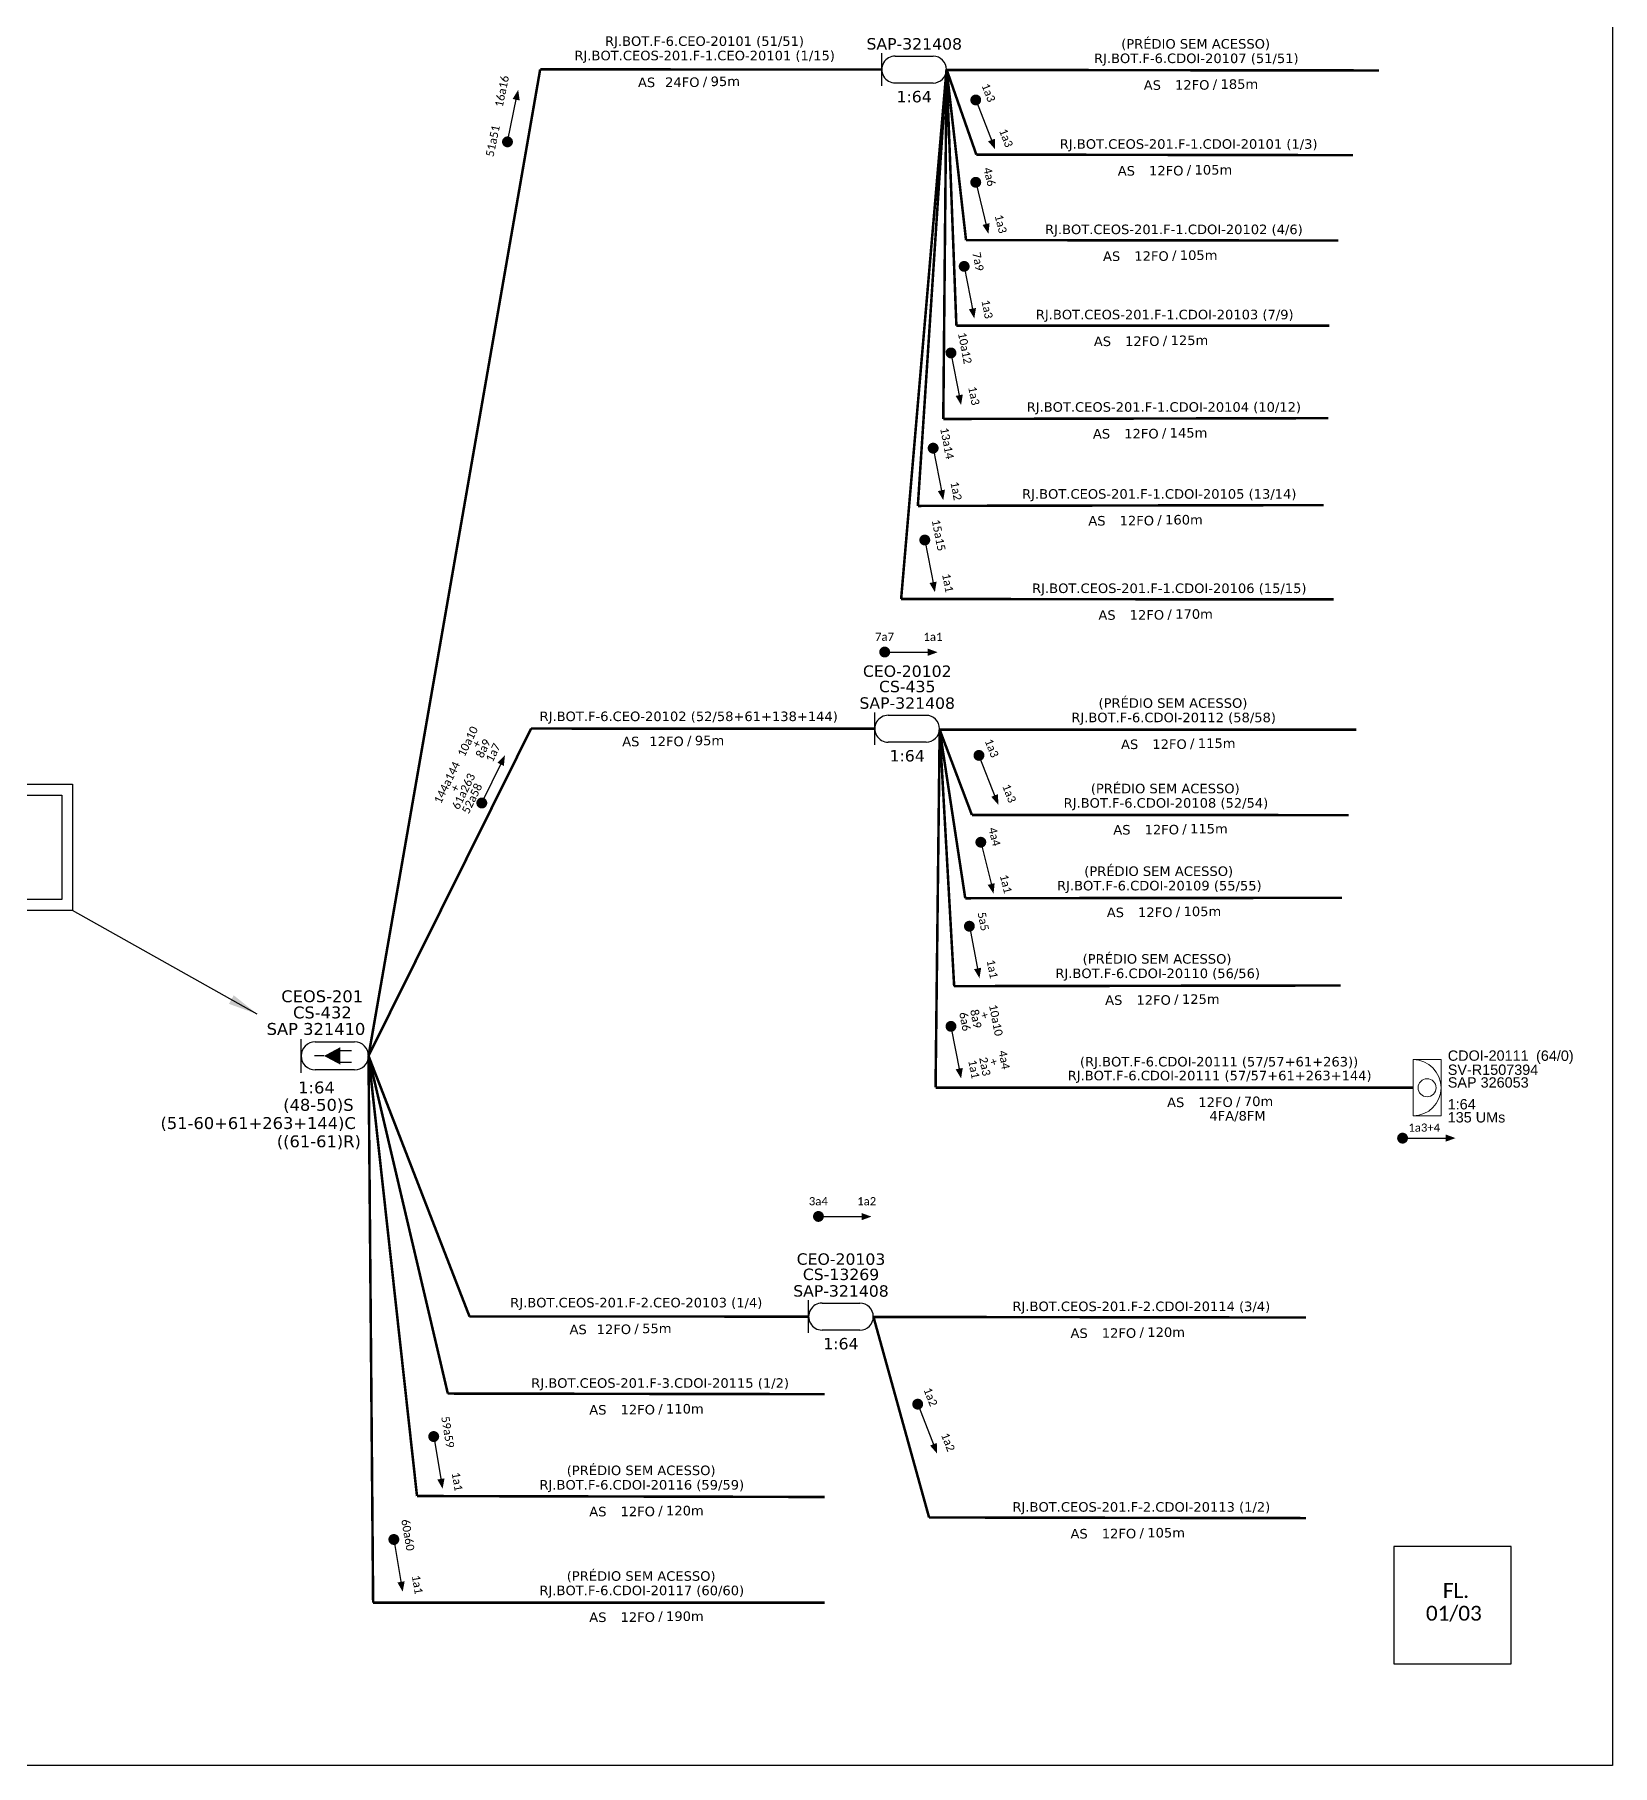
# Model space of a CAD drawing. Header units: inches. Extents: x -276 to 2427, y -126 to 468.
# Drawn here: x 246.2 to 565.1, y -126 to 223.8 of the extents above; entities that cross this region are included whole.
import ezdxf
from ezdxf.enums import TextEntityAlignment as Align

# ---------------------------------------------------------------- set-up
doc = ezdxf.new("R2010")
doc.units = ezdxf.units.IN
doc.header["$MEASUREMENT"] = 0
for name, color, linetype, lineweight in [("20.0-LEGENDA DOS CDO'S", 1, 'Continuous', 0), ('20.1-CDO_INTERIOR', 1, 'Continuous', 0), ('40.1-ETIQUETAS', 1, 'Continuous', 20)]:
    doc.layers.add(name, color=color, linetype=linetype, lineweight=lineweight)
for name, color, linetype in [('20.4-CEOS', 1, 'Continuous'), ('CAP a instalar', 1, 'Continuous'), ('SETA', 7, 'Continuous'), ('texto', 255, 'Continuous')]:
    doc.layers.add(name, color=color, linetype=linetype)
doc.styles.add('ARIAL', font='arial.ttf')
doc.styles.add('MtXpl_Calibri', font='calibri.ttf')
doc.styles.add('siredit', font='verdana.ttf')
doc.styles.add('WMF-Calibri0', font='calibri.ttf')
doc.linetypes.add('FENCELINE1', pattern='A,0.25,-0.1,[133,ltypeshp.shx,S=0.1,R=0,X=-0.1,Y=0],-0.1,1', length=1.45)
doc.dimstyles.get("Standard").update_dxf_attribs({"dimtxt": 0.18, "dimasz": 0.18, "dimexe": 0.18, "dimexo": 0.0625, "dimgap": 0.09, "dimtad": 0, "dimtih": 1, "dimtoh": 1, "dimdec": 4, "dimzin": 0, "dimdsep": 46, "dimtxsty": 'Standard', "dimcen": 0.09, "dimadec": 0, "dimazin": 0, "dimtfac": 1, "dimtdec": 4, "dimtofl": 0, "dimtmove": 0, "dimatfit": 3, "dimfxl": 0, "dimtolj": 1, "dimtzin": 0, "dimarcsym": 0})

# ---------------------------------------------------------------- blocks, each defined once
blk = doc.blocks.new('ETIQUETA_RS5F')
at = {"layer": '40.1-ETIQUETAS', "color": 0, "style": 'siredit'}
blk.add_text('/', height=1.5, dxfattribs=at).set_placement((1.58, -1.95), align=Align.MIDDLE_RIGHT)
for tag, p in [('ETIQUETA_R_SECUNDARIA', (1.21, 2.1)), ('ETIQUETA_R_PRIMARIA', (1.21, 4.1)), ('F_ATIVAS/F_MORTAS', (1.14, -4.24))]:
    blk.add_attdef(tag, text='', height=1.5, dxfattribs=at).set_placement(p, align=Align.MIDDLE_CENTER)
for tag, p in [('TIPO_CABO', (-6.58, -2.12)), ('CAP_CABO', (0.4, -2.09))]:
    blk.add_attdef(tag, text='', height=1.5, dxfattribs=at).set_placement(p, align=Align.MIDDLE_RIGHT)
blk.add_attdef('METROS', text='', height=1.5, dxfattribs=at).set_placement((2.14, -1.95), align=Align.MIDDLE_LEFT)
for tag, p in [('FUSÃO_1', (0.85, -8.39)), ('FUSÃO_2', (0.85, -10.6)), ('FUSÃO_3', (0.85, -12.93)), ('FUSÃO_4', (0.85, -15.14)), ('FUSÃO_5', (0.85, -17.16))]:
    blk.add_attdef(tag, text='', height=1.5, dxfattribs=at).set_placement(p, align=Align.CENTER)

msp = doc.modelspace()

# ---------------------------------------------------------------- linework, layer by layer
at = {"color": 7}
msp.add_lwpolyline([(-275.89, 468.03), (565.11, 468.03), (565.11, -125.97), (-275.89, -125.97)], close=True, dxfattribs=at)
at = {"const_width": 1.1}
for points in [[(436.22, 211.08, 1), (436.62, 210.06, 1)], [(436.22, 211.08, 1), (436.62, 210.06, 1)], [(341.66, 201.57, 1), (341.88, 202.64, 1)], [(341.66, 201.57, 1), (341.88, 202.64, 1)], [(436.29, 194.47, 1), (436.55, 193.4, 1)], [(436.29, 194.47, 1), (436.55, 193.4, 1)], [(433.98, 177.48, 1), (434.19, 176.4, 1)], [(433.98, 177.48, 1), (434.19, 176.4, 1)], [(431.31, 159.99, 1), (431.52, 158.91, 1)], [(431.31, 159.99, 1), (431.52, 158.91, 1)], [(427.71, 140.75, 1), (427.92, 139.67, 1)], [(427.71, 140.75, 1), (427.92, 139.67, 1)], [(426.02, 122.18, 1), (426.23, 121.1, 1)], [(426.02, 122.18, 1), (426.23, 121.1, 1)], [(417.47, 99.01, 1), (418.57, 99.01, 1)], [(436.87, 78.64, 1), (437.27, 77.61, 1)], [(436.87, 78.64, 1), (437.27, 77.61, 1)], [(336.34, 68.01, 1), (336.82, 69, 1)], [(336.34, 68.01, 1), (336.82, 69, 1)], [(437.32, 61.11, 1), (437.58, 60.05, 1)], [(437.32, 61.11, 1), (437.58, 60.05, 1)], [(435.03, 44.14, 1), (435.24, 43.06, 1)], [(435.03, 44.14, 1), (435.24, 43.06, 1)], [(431.31, 23.91, 1), (431.52, 22.83, 1)], [(431.31, 23.91, 1), (431.52, 22.83, 1)], [(404.08, -15.04, 1), (405.18, -15.04, 1)], [(424.49, -52.46, 1), (424.89, -53.49, 1)], [(424.49, -52.46, 1), (424.89, -53.49, 1)], [(326.77, -58.97, 1), (326.95, -60.06, 1)], [(326.77, -58.97, 1), (326.95, -60.06, 1)], [(318.71, -79.77, 1), (318.89, -80.86, 1)], [(318.71, -79.77, 1), (318.89, -80.86, 1)]]:
    msp.add_lwpolyline(points, format="xyb", close=True, dxfattribs=at)
at = {"color": 1}
for points in [[(195.1, 72.3), (253.87, 72.3), (253.87, 46.81), (195.1, 46.81)], [(197.28, 70.12), (251.69, 70.12), (251.69, 48.99), (197.28, 48.99)]]:
    msp.add_lwpolyline(points, close=True, dxfattribs=at)
msp.add_lwpolyline([(522.15, 0.78, 1.1, 1.1, 1), (523.25, 0.78, 1.1, 1.1, 1)], format="xyseb", close=True)
at = {"color": 0}
msp.add_lwpolyline([(544.62, -81.77), (520.92, -81.77), (520.92, -105.47), (544.62, -105.47)], close=True, dxfattribs=at)
at = {"layer": '20.1-CDO_INTERIOR', "color": 5, "lineweight": 18}
msp.add_lwpolyline([(530.5, 5.29), (530.5, 16.65), (524.81, 16.65), (524.81, 5.29)], close=True, dxfattribs=at)
msp.add_circle((527.66, 10.97), 1.82, dxfattribs=at)
msp.add_arc((524.81, 10.97), 5.68, 270, 90, dxfattribs=at)
at = {"layer": '20.4-CEOS', "color": 7}
for p, q in [((420.16, 219.44), (427.8, 219.43)), ((427.79, 213.98), (420.15, 213.99)), ((405.36, -32.56), (413, -32.57)), ((412.99, -38.02), (405.35, -38))]:
    msp.add_line(p, q, dxfattribs=at)
at = {"layer": '20.4-CEOS', "color": 5}
for p, q in [((418.75, 86.24), (426.39, 86.23)), ((426.38, 80.78), (418.74, 80.79)), ((302.9, 20.23), (310.85, 20.23)), ((310.85, 14.56), (302.9, 14.56))]:
    msp.add_line(p, q, dxfattribs=at)
at = {"layer": '20.4-CEOS', "color": 7}
for points in [[(417.43, 213.44), (417.43, 220.01)], [(402.62, -38.56), (402.63, -31.99)]]:
    msp.add_lwpolyline(points, dxfattribs=at)
at = {"layer": '20.4-CEOS', "color": 5}
for points in [[(416.02, 80.23), (416.02, 86.8)], [(300.07, 13.98), (300.07, 20.81)], [(307.82, 18.52), (310.23, 18.52)], [(304.68, 17.4), (302.77, 17.4)], [(307.82, 16.16), (310.23, 16.16)]]:
    msp.add_lwpolyline(points, dxfattribs=at)
msp.add_lwpolyline([(304.68, 17.4, 0, 3.5, 0), (307.96, 17.4, 3.5, 3.5, 0)], format="xyseb", dxfattribs=at)
at = {"layer": '20.4-CEOS', "color": 7}
for centre, start, end in [((420.15, 216.72), 89.9211, 269.9211), ((427.8, 216.71), 269.9211, 89.9211), ((405.35, -35.28), 89.9211, 269.9211), ((413, -35.29), 269.9211, 89.9211)]:
    msp.add_arc(centre, 2.72, start, end, dxfattribs=at)
at = {"layer": '20.4-CEOS', "color": 5}
for centre, radius, start, end in [((418.74, 83.51), 2.72, 89.9211, 269.9211), ((426.39, 83.5), 2.72, 269.9211, 89.9211), ((302.9, 17.4), 2.83, 90, 270), ((310.85, 17.4), 2.83, 270, 90)]:
    msp.add_arc(centre, radius, start, end, dxfattribs=at)
at = {"layer": 'CAP a instalar', "color": 7, "linetype": 'FENCELINE1', "ltscale": 7, "const_width": 0.513}
for points in [[(348.38, 216.75), (313.68, 17.4)], [(348.38, 216.75), (417.43, 216.72)], [(430.49, 216.64), (517.96, 216.53)], [(429.13, 83.32), (435.64, 66.1)], [(429.13, 83.32), (434.3, 49.26)], [(429.13, 83.32), (432.06, 31.49)], [(513.37, 83.32), (429.13, 83.32)], [(435.64, 66.1), (511.82, 66.05)], [(434.3, 49.26), (510.49, 49.35)], [(432.06, 31.49), (510.16, 31.63)], [(313.68, 17.4), (314.61, -93.08)], [(313.68, 17.4), (323.48, -71.54)], [(313.68, 17.4), (334.09, -35.25)], [(334.09, -35.25), (402.63, -35.28)], [(323.48, -71.54), (405.88, -71.73)], [(405.88, -93.08), (314.61, -93.08)]]:
    msp.add_lwpolyline(points, dxfattribs=at)
at = {"layer": 'CAP a instalar', "color": 251, "linetype": 'FENCELINE1', "ltscale": 7, "const_width": 0.513}
for points in [[(430.52, 216.82), (421.34, 109.73)], [(430.52, 216.82), (424.72, 128.54)], [(430.52, 216.82), (429.86, 146.11)], [(430.52, 216.82), (432.51, 164.95)], [(430.54, 216.7), (434.46, 182.25)], [(430.54, 216.7), (436.54, 199.53)], [(436.54, 199.53), (512.71, 199.41)], [(434.46, 182.25), (509.73, 182.16)], [(507.88, 164.95), (432.51, 164.95)], [(429.86, 146.11), (507.69, 146.27)], [(424.72, 128.54), (506.77, 128.7)], [(421.34, 109.73), (508.8, 109.64)], [(313.68, 17.4), (329.71, -50.83)], [(415.74, -35.3), (426.99, -75.87)], [(415.75, -35.35), (503.16, -35.47)], [(329.71, -50.83), (405.88, -50.96)], [(426.99, -75.87), (503.16, -76)]]:
    msp.add_lwpolyline(points, dxfattribs=at)
at = {"layer": 'CAP a instalar', "color": 5, "linetype": 'FENCELINE1', "ltscale": 7, "const_width": 0.513}
for points in [[(313.68, 17.4), (346.55, 83.55)], [(346.55, 83.55), (416.02, 83.52)], [(429.13, 83.32), (428.3, 11.07)], [(428.3, 10.98), (524.81, 10.97)]]:
    msp.add_lwpolyline(points, dxfattribs=at)
at = {"layer": 'SETA'}
for points in [[(341.77, 202.1), (343.69, 211.36)], [(341.77, 202.1), (343.69, 211.36)], [(436.42, 210.57), (439.86, 201.76)], [(436.42, 210.57), (439.86, 201.76)], [(436.42, 193.93), (438.68, 184.75)], [(436.42, 193.93), (438.68, 184.75)], [(434.08, 176.94), (435.88, 167.65)], [(434.08, 176.94), (435.88, 167.65)], [(431.41, 159.45), (433.21, 150.17)], [(431.41, 159.45), (433.21, 150.17)], [(427.81, 140.21), (429.61, 130.93)], [(427.81, 140.21), (429.61, 130.93)], [(426.12, 121.64), (427.92, 112.35)], [(426.12, 121.64), (427.92, 112.35)], [(418.02, 99.01), (427.48, 99.01)], [(336.58, 68.51), (340.73, 77.01)], [(336.58, 68.51), (340.73, 77.01)], [(437.07, 78.13), (440.51, 69.32)], [(437.07, 78.13), (440.51, 69.32)], [(437.45, 60.58), (439.71, 51.4)], [(437.45, 60.58), (439.71, 51.4)], [(435.13, 43.6), (436.93, 34.32)], [(435.13, 43.6), (436.93, 34.32)], [(431.41, 23.37), (433.21, 14.08)], [(431.41, 23.37), (433.21, 14.08)], [(522.7, 0.78), (532.15, 0.78)], [(404.63, -15.04), (414.08, -15.04)], [(424.69, -52.98), (428.13, -61.78)], [(424.69, -52.98), (428.13, -61.78)], [(326.86, -59.51), (328.43, -68.84)], [(326.86, -59.51), (328.43, -68.84)], [(318.8, -80.31), (320.36, -89.64)], [(318.8, -80.31), (320.36, -89.64)]]:
    msp.add_lwpolyline(points, dxfattribs=at)
for points in [[(342.81, 210.77), (343.93, 212.6), (344.24, 210.47)], [(342.81, 210.77), (343.93, 212.6), (344.24, 210.47)], [(440.28, 202.74), (440.33, 200.6), (438.91, 202.21)], [(440.28, 202.74), (440.33, 200.6), (438.91, 202.21)], [(439.22, 185.67), (438.99, 183.53), (437.8, 185.32)], [(439.22, 185.67), (438.99, 183.53), (437.8, 185.32)], [(436.47, 168.54), (436.13, 166.42), (435.03, 168.26)], [(436.47, 168.54), (436.13, 166.42), (435.03, 168.26)], [(433.8, 151.05), (433.46, 148.94), (432.36, 150.77)], [(433.8, 151.05), (433.46, 148.94), (432.36, 150.77)], [(430.2, 131.82), (429.86, 129.7), (428.76, 131.54)], [(430.2, 131.82), (429.86, 129.7), (428.76, 131.54)], [(428.51, 113.24), (428.17, 111.12), (427.07, 112.96)], [(428.51, 113.24), (428.17, 111.12), (427.07, 112.96)], [(426.72, 99.71), (428.73, 98.97), (426.72, 98.24)], [(339.72, 76.65), (341.26, 78.14), (341.04, 76.01)], [(339.72, 76.65), (341.26, 78.14), (341.04, 76.01)], [(440.93, 70.3), (440.98, 68.15), (439.56, 69.76)], [(440.93, 70.3), (440.98, 68.15), (439.56, 69.76)], [(440.25, 52.31), (440.02, 50.18), (438.83, 51.96)], [(440.25, 52.31), (440.02, 50.18), (438.83, 51.96)], [(437.52, 35.21), (437.18, 33.09), (436.08, 34.93)], [(437.52, 35.21), (437.18, 33.09), (436.08, 34.93)], [(433.8, 14.97), (433.46, 12.85), (432.36, 14.69)], [(433.8, 14.97), (433.46, 12.85), (432.36, 14.69)], [(531.39, 1.53), (533.41, 0.79), (531.39, 0.06)], [(413.33, -14.34), (415.34, -15.08), (413.33, -15.81)], [(428.55, -60.8), (428.6, -62.95), (427.19, -61.34)], [(428.55, -60.8), (428.6, -62.95), (427.19, -61.34)], [(329.04, -67.97), (328.65, -70.08), (327.59, -68.21)], [(329.04, -67.97), (328.65, -70.08), (327.59, -68.21)], [(320.98, -88.77), (320.59, -90.88), (319.53, -89.01)], [(320.98, -88.77), (320.59, -90.88), (319.53, -89.01)]]:
    msp.add_solid(points, dxfattribs=at)

# ---------------------------------------------------------------- block references
at = {"layer": '40.1-ETIQUETAS', "color": 7}
ref = msp.add_blockref('ETIQUETA_RS5F', (380.12, 216.85), dxfattribs=dict(at, xscale=1.283039983498725, yscale=1.283039983498753, zscale=1.283039983498748))
ref.add_attrib('ETIQUETA_R_PRIMARIA', 'RJ.BOT.F-6.CEO-20101 (51/51)', dxfattribs={"color": 0, "height": 1.9246, "style": 'siredit'}).set_placement((381.59, 222.46), align=Align.MIDDLE_CENTER)
ref.add_attrib('ETIQUETA_R_SECUNDARIA', 'RJ.BOT.CEOS-201.F-1.CEO-20101 (1/15)', dxfattribs={"color": 0, "height": 1.9246, "style": 'siredit'}).set_placement((381.63, 219.55), align=Align.MIDDLE_CENTER)
ref.add_attrib('TIPO_CABO', 'AS', dxfattribs={"color": 0, "height": 1.925, "style": 'siredit'}).set_placement((371.63, 214.13), align=Align.MIDDLE_RIGHT)
ref.add_attrib('CAP_CABO', '24FO', dxfattribs={"color": 0, "height": 1.925, "style": 'siredit'}).set_placement((380.59, 214.16), align=Align.MIDDLE_RIGHT)
ref.add_attrib('METROS', '95m', dxfattribs={"color": 0, "height": 1.925, "style": 'siredit'}).set_placement((382.83, 214.34), align=Align.MIDDLE_LEFT)
ref = msp.add_blockref('ETIQUETA_RS5F', (483.19, 216.29), dxfattribs=dict(at, xscale=1.283039976607938, yscale=1.28303997660791, zscale=1.283039976607909))
ref.add_attrib('ETIQUETA_R_PRIMARIA', '(PRÉDIO SEM ACESSO)', dxfattribs={"color": 0, "height": 1.9246, "style": 'siredit'}).set_placement((480.87, 221.91), align=Align.MIDDLE_CENTER)
ref.add_attrib('ETIQUETA_R_SECUNDARIA', 'RJ.BOT.F-6.CDOI-20107 (51/51)', dxfattribs={"color": 0, "height": 1.9246, "style": 'siredit'}).set_placement((481, 218.99), align=Align.MIDDLE_CENTER)
ref.add_attrib('TIPO_CABO', 'AS ', dxfattribs={"color": 0, "height": 1.925, "style": 'siredit'}).set_placement((474.7, 213.58), align=Align.MIDDLE_RIGHT)
ref.add_attrib('CAP_CABO', '12FO', dxfattribs={"color": 0, "height": 1.925, "style": 'siredit'}).set_placement((483.66, 213.61), align=Align.MIDDLE_RIGHT)
ref.add_attrib('METROS', '185m', dxfattribs={"color": 0, "height": 1.925, "style": 'siredit'}).set_placement((485.9, 213.78), align=Align.MIDDLE_LEFT)
at = {"layer": '40.1-ETIQUETAS', "color": 251}
ref = msp.add_blockref('ETIQUETA_RS5F', (477.94, 198.97), dxfattribs=dict(at, xscale=1.283039976607938, yscale=1.28303997660791, zscale=1.283039976607909))
ref.add_attrib('ETIQUETA_R_SECUNDARIA', 'RJ.BOT.CEOS-201.F-1.CDOI-20101 (1/3)', dxfattribs={"color": 0, "height": 1.9246, "style": 'siredit'}).set_placement((479.46, 201.67), align=Align.MIDDLE_CENTER)
ref.add_attrib('TIPO_CABO', 'AS ', dxfattribs={"color": 0, "height": 1.925, "style": 'siredit'}).set_placement((469.45, 196.25), align=Align.MIDDLE_RIGHT)
ref.add_attrib('CAP_CABO', '12FO', dxfattribs={"color": 0, "height": 1.925, "style": 'siredit'}).set_placement((478.41, 196.28), align=Align.MIDDLE_RIGHT)
ref.add_attrib('METROS', '105m', dxfattribs={"color": 0, "height": 1.925, "style": 'siredit'}).set_placement((480.65, 196.46), align=Align.MIDDLE_LEFT)
ref = msp.add_blockref('ETIQUETA_RS5F', (474.96, 181.72), dxfattribs=dict(at, xscale=1.283039976607938, yscale=1.28303997660791, zscale=1.283039976607909))
ref.add_attrib('ETIQUETA_R_SECUNDARIA', 'RJ.BOT.CEOS-201.F-1.CDOI-20102 (4/6)', dxfattribs={"color": 0, "height": 1.9246, "style": 'siredit'}).set_placement((476.47, 184.42), align=Align.MIDDLE_CENTER)
ref.add_attrib('TIPO_CABO', 'AS ', dxfattribs={"color": 0, "height": 1.925, "style": 'siredit'}).set_placement((466.47, 179), align=Align.MIDDLE_RIGHT)
ref.add_attrib('CAP_CABO', '12FO', dxfattribs={"color": 0, "height": 1.925, "style": 'siredit'}).set_placement((475.43, 179.03), align=Align.MIDDLE_RIGHT)
ref.add_attrib('METROS', '105m', dxfattribs={"color": 0, "height": 1.925, "style": 'siredit'}).set_placement((477.67, 179.21), align=Align.MIDDLE_LEFT)
ref = msp.add_blockref('ETIQUETA_RS5F', (473.1, 164.51), dxfattribs=dict(at, xscale=1.283039976607938, yscale=1.28303997660791, zscale=1.283039976607909))
ref.add_attrib('ETIQUETA_R_SECUNDARIA', 'RJ.BOT.CEOS-201.F-1.CDOI-20103 (7/9)', dxfattribs={"color": 0, "height": 1.9246, "style": 'siredit'}).set_placement((474.62, 167.21), align=Align.MIDDLE_CENTER)
ref.add_attrib('TIPO_CABO', 'AS ', dxfattribs={"color": 0, "height": 1.925, "style": 'siredit'}).set_placement((464.62, 161.8), align=Align.MIDDLE_RIGHT)
ref.add_attrib('CAP_CABO', '12FO', dxfattribs={"color": 0, "height": 1.925, "style": 'siredit'}).set_placement((473.57, 161.83), align=Align.MIDDLE_RIGHT)
ref.add_attrib('METROS', '125m', dxfattribs={"color": 0, "height": 1.925, "style": 'siredit'}).set_placement((475.81, 162.01), align=Align.MIDDLE_LEFT)
ref = msp.add_blockref('ETIQUETA_RS5F', (472.92, 145.83), dxfattribs=dict(at, xscale=1.283039976607938, yscale=1.28303997660791, zscale=1.283039976607909))
ref.add_attrib('ETIQUETA_R_SECUNDARIA', 'RJ.BOT.CEOS-201.F-1.CDOI-20104 (10/12)', dxfattribs={"color": 0, "height": 1.9246, "style": 'siredit'}).set_placement((474.44, 148.53), align=Align.MIDDLE_CENTER)
ref.add_attrib('TIPO_CABO', 'AS ', dxfattribs={"color": 0, "height": 1.925, "style": 'siredit'}).set_placement((464.43, 143.12), align=Align.MIDDLE_RIGHT)
ref.add_attrib('CAP_CABO', '12FO', dxfattribs={"color": 0, "height": 1.925, "style": 'siredit'}).set_placement((473.39, 143.14), align=Align.MIDDLE_RIGHT)
ref.add_attrib('METROS', '145m', dxfattribs={"color": 0, "height": 1.925, "style": 'siredit'}).set_placement((475.63, 143.32), align=Align.MIDDLE_LEFT)
ref = msp.add_blockref('ETIQUETA_RS5F', (471.99, 128.26), dxfattribs=dict(at, xscale=1.283039976607938, yscale=1.28303997660791, zscale=1.283039976607909))
ref.add_attrib('ETIQUETA_R_SECUNDARIA', 'RJ.BOT.CEOS-201.F-1.CDOI-20105 (13/14)', dxfattribs={"color": 0, "height": 1.9246, "style": 'siredit'}).set_placement((473.51, 130.96), align=Align.MIDDLE_CENTER)
ref.add_attrib('TIPO_CABO', 'AS ', dxfattribs={"color": 0, "height": 1.925, "style": 'siredit'}).set_placement((463.5, 125.54), align=Align.MIDDLE_RIGHT)
ref.add_attrib('CAP_CABO', '12FO', dxfattribs={"color": 0, "height": 1.925, "style": 'siredit'}).set_placement((472.46, 125.57), align=Align.MIDDLE_RIGHT)
ref.add_attrib('METROS', '160m', dxfattribs={"color": 0, "height": 1.925, "style": 'siredit'}).set_placement((474.7, 125.75), align=Align.MIDDLE_LEFT)
ref = msp.add_blockref('ETIQUETA_RS5F', (474.03, 109.2), dxfattribs=dict(at, xscale=1.283039976607938, yscale=1.28303997660791, zscale=1.283039976607909))
ref.add_attrib('ETIQUETA_R_SECUNDARIA', 'RJ.BOT.CEOS-201.F-1.CDOI-20106 (15/15)', dxfattribs={"color": 0, "height": 1.9246, "style": 'siredit'}).set_placement((475.55, 111.9), align=Align.MIDDLE_CENTER)
ref.add_attrib('TIPO_CABO', 'AS ', dxfattribs={"color": 0, "height": 1.925, "style": 'siredit'}).set_placement((465.54, 106.49), align=Align.MIDDLE_RIGHT)
ref.add_attrib('CAP_CABO', '12FO', dxfattribs={"color": 0, "height": 1.925, "style": 'siredit'}).set_placement((474.5, 106.52), align=Align.MIDDLE_RIGHT)
ref.add_attrib('METROS', '170m', dxfattribs={"color": 0, "height": 1.925, "style": 'siredit'}).set_placement((476.74, 106.69), align=Align.MIDDLE_LEFT)
at = {"layer": '40.1-ETIQUETAS', "color": 7}
ref = msp.add_blockref('ETIQUETA_RS5F', (478.6, 83.09), dxfattribs=dict(at, xscale=1.283039976607938, yscale=1.28303997660791, zscale=1.283039976607909))
ref.add_attrib('ETIQUETA_R_PRIMARIA', '(PRÉDIO SEM ACESSO)', dxfattribs={"color": 0, "height": 1.9246, "style": 'siredit'}).set_placement((476.29, 88.7), align=Align.MIDDLE_CENTER)
ref.add_attrib('ETIQUETA_R_SECUNDARIA', 'RJ.BOT.F-6.CDOI-20112 (58/58)', dxfattribs={"color": 0, "height": 1.9246, "style": 'siredit'}).set_placement((476.42, 85.79), align=Align.MIDDLE_CENTER)
ref.add_attrib('TIPO_CABO', 'AS ', dxfattribs={"color": 0, "height": 1.925, "style": 'siredit'}).set_placement((470.11, 80.37), align=Align.MIDDLE_RIGHT)
ref.add_attrib('CAP_CABO', '12FO', dxfattribs={"color": 0, "height": 1.925, "style": 'siredit'}).set_placement((479.07, 80.4), align=Align.MIDDLE_RIGHT)
ref.add_attrib('METROS', '115m', dxfattribs={"color": 0, "height": 1.925, "style": 'siredit'}).set_placement((481.31, 80.58), align=Align.MIDDLE_LEFT)
ref = msp.add_blockref('ETIQUETA_RS5F', (477.04, 65.82), dxfattribs=dict(at, xscale=1.283039976607938, yscale=1.28303997660791, zscale=1.283039976607909))
ref.add_attrib('ETIQUETA_R_PRIMARIA', '(PRÉDIO SEM ACESSO)', dxfattribs={"color": 0, "height": 1.9246, "style": 'siredit'}).set_placement((474.73, 71.43), align=Align.MIDDLE_CENTER)
ref.add_attrib('ETIQUETA_R_SECUNDARIA', 'RJ.BOT.F-6.CDOI-20108 (52/54)', dxfattribs={"color": 0, "height": 1.9246, "style": 'siredit'}).set_placement((474.86, 68.52), align=Align.MIDDLE_CENTER)
ref.add_attrib('TIPO_CABO', 'AS ', dxfattribs={"color": 0, "height": 1.925, "style": 'siredit'}).set_placement((468.55, 63.1), align=Align.MIDDLE_RIGHT)
ref.add_attrib('CAP_CABO', '12FO', dxfattribs={"color": 0, "height": 1.925, "style": 'siredit'}).set_placement((477.51, 63.13), align=Align.MIDDLE_RIGHT)
ref.add_attrib('METROS', '115m', dxfattribs={"color": 0, "height": 1.925, "style": 'siredit'}).set_placement((479.75, 63.31), align=Align.MIDDLE_LEFT)
ref = msp.add_blockref('ETIQUETA_RS5F', (475.72, 49.11), dxfattribs=dict(at, xscale=1.283039976607938, yscale=1.28303997660791, zscale=1.283039976607909))
ref.add_attrib('ETIQUETA_R_PRIMARIA', '(PRÉDIO SEM ACESSO)', dxfattribs={"color": 0, "height": 1.9246, "style": 'siredit'}).set_placement((473.4, 54.73), align=Align.MIDDLE_CENTER)
ref.add_attrib('ETIQUETA_R_SECUNDARIA', 'RJ.BOT.F-6.CDOI-20109 (55/55)', dxfattribs={"color": 0, "height": 1.9246, "style": 'siredit'}).set_placement((473.53, 51.81), align=Align.MIDDLE_CENTER)
ref.add_attrib('TIPO_CABO', 'AS ', dxfattribs={"color": 0, "height": 1.925, "style": 'siredit'}).set_placement((467.23, 46.4), align=Align.MIDDLE_RIGHT)
ref.add_attrib('CAP_CABO', '12FO', dxfattribs={"color": 0, "height": 1.925, "style": 'siredit'}).set_placement((476.19, 46.43), align=Align.MIDDLE_RIGHT)
ref.add_attrib('METROS', '105m', dxfattribs={"color": 0, "height": 1.925, "style": 'siredit'}).set_placement((478.43, 46.61), align=Align.MIDDLE_LEFT)
ref = msp.add_blockref('ETIQUETA_RS5F', (475.39, 31.39), dxfattribs=dict(at, xscale=1.283039976607938, yscale=1.28303997660791, zscale=1.283039976607909))
ref.add_attrib('ETIQUETA_R_PRIMARIA', '(PRÉDIO SEM ACESSO)', dxfattribs={"color": 0, "height": 1.9246, "style": 'siredit'}).set_placement((473.07, 37), align=Align.MIDDLE_CENTER)
ref.add_attrib('ETIQUETA_R_SECUNDARIA', 'RJ.BOT.F-6.CDOI-20110 (56/56)', dxfattribs={"color": 0, "height": 1.9246, "style": 'siredit'}).set_placement((473.2, 34.09), align=Align.MIDDLE_CENTER)
ref.add_attrib('TIPO_CABO', 'AS ', dxfattribs={"color": 0, "height": 1.925, "style": 'siredit'}).set_placement((466.9, 28.68), align=Align.MIDDLE_RIGHT)
ref.add_attrib('CAP_CABO', '12FO', dxfattribs={"color": 0, "height": 1.925, "style": 'siredit'}).set_placement((475.86, 28.7), align=Align.MIDDLE_RIGHT)
ref.add_attrib('METROS', '125m', dxfattribs={"color": 0, "height": 1.925, "style": 'siredit'}).set_placement((478.1, 28.88), align=Align.MIDDLE_LEFT)
at = {"layer": '40.1-ETIQUETAS', "color": 251}
ref = msp.add_blockref('ETIQUETA_RS5F', (468.39, -35.91), dxfattribs=dict(at, xscale=1.283039976607938, yscale=1.28303997660791, zscale=1.283039976607909))
ref.add_attrib('ETIQUETA_R_SECUNDARIA', 'RJ.BOT.CEOS-201.F-2.CDOI-20114 (3/4)', dxfattribs={"color": 0, "height": 1.9246, "style": 'siredit'}).set_placement((469.9, -33.21), align=Align.MIDDLE_CENTER)
ref.add_attrib('TIPO_CABO', 'AS ', dxfattribs={"color": 0, "height": 1.925, "style": 'siredit'}).set_placement((459.9, -38.63), align=Align.MIDDLE_RIGHT)
ref.add_attrib('CAP_CABO', '12FO', dxfattribs={"color": 0, "height": 1.925, "style": 'siredit'}).set_placement((468.86, -38.6), align=Align.MIDDLE_RIGHT)
ref.add_attrib('METROS', '120m', dxfattribs={"color": 0, "height": 1.925, "style": 'siredit'}).set_placement((471.1, -38.42), align=Align.MIDDLE_LEFT)
ref = msp.add_blockref('ETIQUETA_RS5F', (371.11, -51.4), dxfattribs=dict(at, xscale=1.283039976607938, yscale=1.28303997660791, zscale=1.283039976607909))
ref.add_attrib('ETIQUETA_R_SECUNDARIA', 'RJ.BOT.CEOS-201.F-3.CDOI-20115 (1/2)', dxfattribs={"color": 0, "height": 1.9246, "style": 'siredit'}).set_placement((372.62, -48.7), align=Align.MIDDLE_CENTER)
ref.add_attrib('TIPO_CABO', 'AS ', dxfattribs={"color": 0, "height": 1.925, "style": 'siredit'}).set_placement((362.62, -54.11), align=Align.MIDDLE_RIGHT)
ref.add_attrib('CAP_CABO', '12FO', dxfattribs={"color": 0, "height": 1.925, "style": 'siredit'}).set_placement((371.58, -54.08), align=Align.MIDDLE_RIGHT)
ref.add_attrib('METROS', '110m', dxfattribs={"color": 0, "height": 1.925, "style": 'siredit'}).set_placement((373.82, -53.9), align=Align.MIDDLE_LEFT)
at = {"layer": '40.1-ETIQUETAS', "color": 7}
ref = msp.add_blockref('ETIQUETA_RS5F', (371.11, -71.97), dxfattribs=dict(at, xscale=1.283039976607938, yscale=1.28303997660791, zscale=1.283039976607909))
ref.add_attrib('ETIQUETA_R_PRIMARIA', '(PRÉDIO SEM ACESSO)', dxfattribs={"color": 0, "height": 1.9246, "style": 'siredit'}).set_placement((368.79, -66.35), align=Align.MIDDLE_CENTER)
ref.add_attrib('ETIQUETA_R_SECUNDARIA', 'RJ.BOT.F-6.CDOI-20116 (59/59)', dxfattribs={"color": 0, "height": 1.9246, "style": 'siredit'}).set_placement((368.92, -69.27), align=Align.MIDDLE_CENTER)
ref.add_attrib('TIPO_CABO', 'AS ', dxfattribs={"color": 0, "height": 1.925, "style": 'siredit'}).set_placement((362.62, -74.68), align=Align.MIDDLE_RIGHT)
ref.add_attrib('CAP_CABO', '12FO', dxfattribs={"color": 0, "height": 1.925, "style": 'siredit'}).set_placement((371.58, -74.65), align=Align.MIDDLE_RIGHT)
ref.add_attrib('METROS', '120m', dxfattribs={"color": 0, "height": 1.925, "style": 'siredit'}).set_placement((373.82, -74.48), align=Align.MIDDLE_LEFT)
at = {"layer": '40.1-ETIQUETAS', "color": 251}
ref = msp.add_blockref('ETIQUETA_RS5F', (468.39, -76.44), dxfattribs=dict(at, xscale=1.283039976607938, yscale=1.28303997660791, zscale=1.283039976607909))
ref.add_attrib('ETIQUETA_R_SECUNDARIA', 'RJ.BOT.CEOS-201.F-2.CDOI-20113 (1/2)', dxfattribs={"color": 0, "height": 1.9246, "style": 'siredit'}).set_placement((469.9, -73.74), align=Align.MIDDLE_CENTER)
ref.add_attrib('TIPO_CABO', 'AS ', dxfattribs={"color": 0, "height": 1.925, "style": 'siredit'}).set_placement((459.9, -79.15), align=Align.MIDDLE_RIGHT)
ref.add_attrib('CAP_CABO', '12FO', dxfattribs={"color": 0, "height": 1.925, "style": 'siredit'}).set_placement((468.86, -79.12), align=Align.MIDDLE_RIGHT)
ref.add_attrib('METROS', '105m', dxfattribs={"color": 0, "height": 1.925, "style": 'siredit'}).set_placement((471.1, -78.95), align=Align.MIDDLE_LEFT)
at = {"layer": '40.1-ETIQUETAS', "color": 7}
ref = msp.add_blockref('ETIQUETA_RS5F', (371.11, -93.31), dxfattribs=dict(at, xscale=1.283039976607938, yscale=1.28303997660791, zscale=1.283039976607909))
ref.add_attrib('ETIQUETA_R_PRIMARIA', '(PRÉDIO SEM ACESSO)', dxfattribs={"color": 0, "height": 1.9246, "style": 'siredit'}).set_placement((368.79, -87.7), align=Align.MIDDLE_CENTER)
ref.add_attrib('ETIQUETA_R_SECUNDARIA', 'RJ.BOT.F-6.CDOI-20117 (60/60)', dxfattribs={"color": 0, "height": 1.9246, "style": 'siredit'}).set_placement((368.92, -90.61), align=Align.MIDDLE_CENTER)
ref.add_attrib('TIPO_CABO', 'AS ', dxfattribs={"color": 0, "height": 1.925, "style": 'siredit'}).set_placement((362.62, -96.03), align=Align.MIDDLE_RIGHT)
ref.add_attrib('CAP_CABO', '12FO', dxfattribs={"color": 0, "height": 1.925, "style": 'siredit'}).set_placement((371.58, -96), align=Align.MIDDLE_RIGHT)
ref.add_attrib('METROS', '190m', dxfattribs={"color": 0, "height": 1.925, "style": 'siredit'}).set_placement((373.82, -95.82), align=Align.MIDDLE_LEFT)
at = {"layer": 'CAP a instalar', "color": 7, "linetype": 'FENCELINE1', "ltscale": 7}
ref = msp.add_blockref('ETIQUETA_RS5F', (366.28, -35.15), dxfattribs=dict(at, xscale=1.283039983498725, yscale=1.283039983498753, zscale=1.283039983498748))
ref.add_attrib('ETIQUETA_R_SECUNDARIA', 'RJ.BOT.CEOS-201.F-2.CEO-20103 (1/4)', dxfattribs={"layer": '40.1-ETIQUETAS', "color": 0, "height": 1.9246, "style": 'siredit'}).set_placement((367.8, -32.45), align=Align.MIDDLE_CENTER)
ref.add_attrib('TIPO_CABO', 'AS', dxfattribs={"layer": '40.1-ETIQUETAS', "color": 0, "height": 1.925, "style": 'siredit'}).set_placement((357.8, -37.87), align=Align.MIDDLE_RIGHT)
ref.add_attrib('CAP_CABO', '12FO', dxfattribs={"layer": '40.1-ETIQUETAS', "color": 0, "height": 1.925, "style": 'siredit'}).set_placement((366.75, -37.84), align=Align.MIDDLE_RIGHT)
ref.add_attrib('METROS', '55m', dxfattribs={"layer": '40.1-ETIQUETAS', "color": 0, "height": 1.925, "style": 'siredit'}).set_placement((368.99, -37.66), align=Align.MIDDLE_LEFT)

# ---------------------------------------------------------------- texts
at = {"style": 'WMF-Calibri0'}
for s, p in [('FL.', (530.85, -92.14)), ('01/03', (527.42, -96.72))]:
    msp.add_text(s, height=3, dxfattribs=at).set_placement(p)
at = {"insert": (527.08, 2.9), "char_height": 1.65, "width": 27.8947, "attachment_point": 5, "style": 'ARIAL'}
msp.add_mtext('{\\fCalibri|b0|i0|c0|p34;\\C7;1a3+4}', dxfattribs=at)
at = {"layer": "20.0-LEGENDA DOS CDO'S", "color": 5, "style": 'ARIAL'}
for s, height, rotation, p in [('CDOI-20111', 2.084, 0.118, (531.84, 16.41)), ('SV-R1507394', 2.0839, 359.9724, (531.84, 13.57)), ('SAP 326053', 2.084, 359.9724, (531.84, 11)), ('1:64', 2.084, 359.9724, (531.82, 6.59)), ('135 UMs', 2.084, 359.9724, (531.82, 3.95))]:
    msp.add_text(s, height=height, rotation=rotation, dxfattribs=at).set_placement(p)
msp.add_text('(64/0)', height=2.084, rotation=359.9724, dxfattribs=at).set_placement((553.48, 16.4), align=Align.CENTER)
at = {"layer": '20.4-CEOS', "color": 5, "style": 'siredit'}
for s, p in [('CEOS-201', (304.31, 30.65)), ('CS-432', (304.35, 27.38)), ('SAP 321410', (303.06, 24.05)), ('1:64', (303.16, 12.22)), ('((61-61)R)', (303.64, 1.34))]:
    msp.add_text(s, height=2.401, dxfattribs=at).set_placement(p, align=Align.TOP_CENTER)
at = {"layer": '20.4-CEOS', "color": 7, "style": 'siredit'}
msp.add_text('(48-50)S', height=2.401, dxfattribs=at).set_placement((303.55, 8.71), align=Align.TOP_CENTER)
at = {"layer": '20.4-CEOS', "color": 1, "style": 'siredit'}
msp.add_text('(51-60+61+263+144)C', height=2.4008, dxfattribs=at).set_placement((291.37, 5.03), align=Align.TOP_CENTER)
at = {"layer": '20.4-CEOS', "color": 7, "style": 'siredit'}
for tag, text, p in [('SAP-321408', 'SAP 321408', (423.99, 223.06)), ('1:64', '1:XX', (423.97, 212.4)), ('CEO-20103', 'CEOSXXX', (409.19, -22.5)), ('CS-13269', 'CS-XXXX', (409.19, -25.59)), ('SAP-321408', 'SAP 321408', (409.18, -28.94)), ('1:64', '1:XX', (409.17, -39.6))]:
    msp.add_attdef(tag, text=text, height=2.308, rotation=359.9211, dxfattribs=at).set_placement(p, align=Align.TOP_CENTER)
at = {"layer": '20.4-CEOS', "color": 5, "style": 'siredit'}
for tag, text, p in [('CEO-20102', 'CEOSXXX', (422.58, 96.3)), ('CS-435', 'CS-XXXX', (422.58, 93.2)), ('SAP-321408', 'SAP 321408', (422.57, 89.85)), ('1:64', '1:XX', (422.56, 79.2))]:
    msp.add_attdef(tag, text=text, height=2.308, rotation=359.9211, dxfattribs=at).set_placement(p, align=Align.TOP_CENTER)
at = {"layer": '40.1-ETIQUETAS', "color": 1, "style": 'siredit'}
msp.add_text('RJ.BOT.F-6.CEO-20102 (52/58+61+138+144)', height=1.9246, dxfattribs=at).set_placement((378.4, 86.02), align=Align.MIDDLE_CENTER)
at = {"layer": '40.1-ETIQUETAS', "color": 7, "style": 'siredit'}
for s, height, p in [('AS', 1.925, (368.44, 80.93)), ('12FO', 1.925, (377.4, 80.96)), ('/', 1.92, (378.95, 81.14))]:
    msp.add_text(s, height=height, dxfattribs=at).set_placement(p, align=Align.MIDDLE_RIGHT)
msp.add_text('95m', height=1.925, dxfattribs=at).set_placement((379.64, 81.14), align=Align.MIDDLE_LEFT)
at = {"layer": '40.1-ETIQUETAS', "style": 'siredit'}
msp.add_text('RJ.BOT.F-6.CDOI-20111 (57/57+61+263+144)', height=1.9246, dxfattribs=at).set_placement((485.72, 13.43), align=Align.MIDDLE_CENTER)
at = {"layer": '40.1-ETIQUETAS', "color": 5, "style": 'siredit'}
for s, height, p in [('(RJ.BOT.F-6.CDOI-20111 (57/57+61+263))', 1.9246, (485.61, 16.23)), ('4FA/8FM', 1.925, (489.34, 5.29))]:
    msp.add_text(s, height=height, dxfattribs=at).set_placement(p, align=Align.MIDDLE_CENTER)
at = {"layer": '40.1-ETIQUETAS', "color": 0, "style": 'siredit'}
for s, height, p in [('AS ', 1.925, (479.42, 8.02)), ('12FO', 1.925, (488.38, 8.05)), ('/', 1.92, (489.94, 8.23))]:
    msp.add_text(s, height=height, dxfattribs=at).set_placement(p, align=Align.MIDDLE_RIGHT)
msp.add_text('70m', height=1.925, dxfattribs=at).set_placement((490.62, 8.23), align=Align.MIDDLE_LEFT)
at = {"layer": 'texto', "color": 1, "style": 'MtXpl_Calibri'}
for s, rotation, p in [('10a10', 63.9772, (333.06, 77.69)), ('+', 63.9772, (336, 79.52)), ('144a144', 63.9772, (328.29, 68.21)), ('+', 63.9772, (331.64, 70.59)), ('+', 17.5799, (437.85, 24.64)), ('10a10', 280.9384, (439.1, 27.63)), ('4a4', 280.9384, (441.01, 18.34)), ('+', 17.5799, (439.7, 15.24))]:
    msp.add_text(s, height=1.65, rotation=rotation, dxfattribs=at).set_placement(p)
at = {"layer": 'texto', "color": 0, "style": 'MtXpl_Calibri'}
for s, rotation, p in [('8a9', 63.9772, (336.76, 77.44)), ('61a263', 63.9772, (331.93, 67.03)), ('8a9', 280.9384, (435.29, 26.62)), ('2a3', 280.9384, (437.11, 16.99))]:
    msp.add_text(s, height=1.65, rotation=rotation, dxfattribs=at).set_placement(p)
at = {"layer": 'texto', "char_height": 1.65, "width": 27.8947, "attachment_point": 5}
for s, insert, rotation in [('\\C7;\\fCalibri|b0|i0|c0|p34;16a16', (340.65, 212.32), 78.2663), ('\\C7;\\fCalibri|b0|i0|c0|p34;1a3', (439.01, 212.04), 291.3403), ('\\C7;\\fCalibri|b0|i0|c0|p34;51a51', (338.79, 202.29), 78.2663), ('\\C7;\\fCalibri|b0|i0|c0|p34;1a3', (442.55, 202.89), 291.3403), ('\\C7;\\fCalibri|b0|i0|c0|p34;4a6', (439.19, 195.05), 283.8008), ('\\C7;\\fCalibri|b0|i0|c0|p34;1a3', (441.49, 185.52), 283.8008), ('\\C7;\\fCalibri|b0|i0|c0|p34;7a9', (436.9, 177.91), 280.9384), ('\\C7;\\fCalibri|b0|i0|c0|p34;1a3', (438.73, 168.28), 280.9384), ('\\C7;\\fCalibri|b0|i0|c0|p34;10a12', (434.23, 160.42), 280.9384), ('\\C7;\\fCalibri|b0|i0|c0|p34;1a3', (436.06, 150.79), 280.9384), ('\\C7;\\fCalibri|b0|i0|c0|p34;13a14', (430.63, 141.19), 280.9384), ('\\C7;\\fCalibri|b0|i0|c0|p34;1a2', (432.46, 131.56), 280.9384), ('\\C7;\\fCalibri|b0|i0|c0|p34;15a15', (428.94, 122.61), 280.9384), ('\\C7;\\fCalibri|b0|i0|c0|p34;1a1', (430.77, 112.98), 280.9384), ('\\C7;\\fCalibri|b0|i0|c0|p34;1a7', (338.87, 78.68), 63.9772), ('\\C7;\\fCalibri|b0|i0|c0|p34;1a3', (439.66, 79.59), 291.3403), ('\\C7;\\fCalibri|b0|i0|c0|p34;52a58', (334.6, 69.42), 63.9772), ('\\C7;\\fCalibri|b0|i0|c0|p34;1a3', (443.2, 70.45), 291.3403), ('\\C7;\\fCalibri|b0|i0|c0|p34;4a4', (440.22, 61.69), 283.8008), ('\\C7;\\fCalibri|b0|i0|c0|p34;1a1', (442.52, 52.16), 283.8008), ('\\C7;\\fCalibri|b0|i0|c0|p34;5a5', (437.95, 44.58), 280.9384), ('\\C7;\\fCalibri|b0|i0|c0|p34;1a1', (439.78, 34.95), 280.9384), ('\\C7;\\fCalibri|b0|i0|c0|p34;6a6', (434.23, 24.34), 280.9384), ('\\C7;\\fCalibri|b0|i0|c0|p34;1a1', (436.06, 14.71), 280.9384), ('\\C7;\\fCalibri|b0|i0|c0|p34;1a2', (427.29, -51.51), 291.3403), ('\\C7;\\fCalibri|b0|i0|c0|p34;59a59', (329.7, -58.61), 279.5411), ('\\C7;\\fCalibri|b0|i0|c0|p34;1a2', (430.82, -60.65), 291.3403), ('\\C7;\\fCalibri|b0|i0|c0|p34;1a1', (331.61, -68.63), 279.5411), ('\\C7;\\fCalibri|b0|i0|c0|p34;60a60', (321.64, -79.41), 279.5411), ('\\C7;\\fCalibri|b0|i0|c0|p34;1a1', (323.55, -89.43), 279.5411)]:
    msp.add_mtext(s, dxfattribs=dict(at, insert=insert, rotation=rotation))
for s, insert in [('\\C7;\\fCalibri|b0|i0|c0|p34;7a7', (417.99, 102.08)), ('\\C7;\\fCalibri|b0|i0|c0|p34;1a1', (427.77, 102.08)), ('\\C7;\\fCalibri|b0|i0|c0|p34;3a4', (404.6, -11.97)), ('\\C7;\\fCalibri|b0|i0|c0|p34;1a2', (414.38, -11.97))]:
    msp.add_mtext(s, dxfattribs=dict(at, insert=insert))

# ---------------------------------------------------------------- leaders
at = {"color": 1}
msp.add_leader([(291.18, 25.84), (253.87, 46.81)], dimstyle='Standard', override={"dimasz": 6, "dimzin": 1}, dxfattribs=at)

doc.saveas('drawing.dxf')
